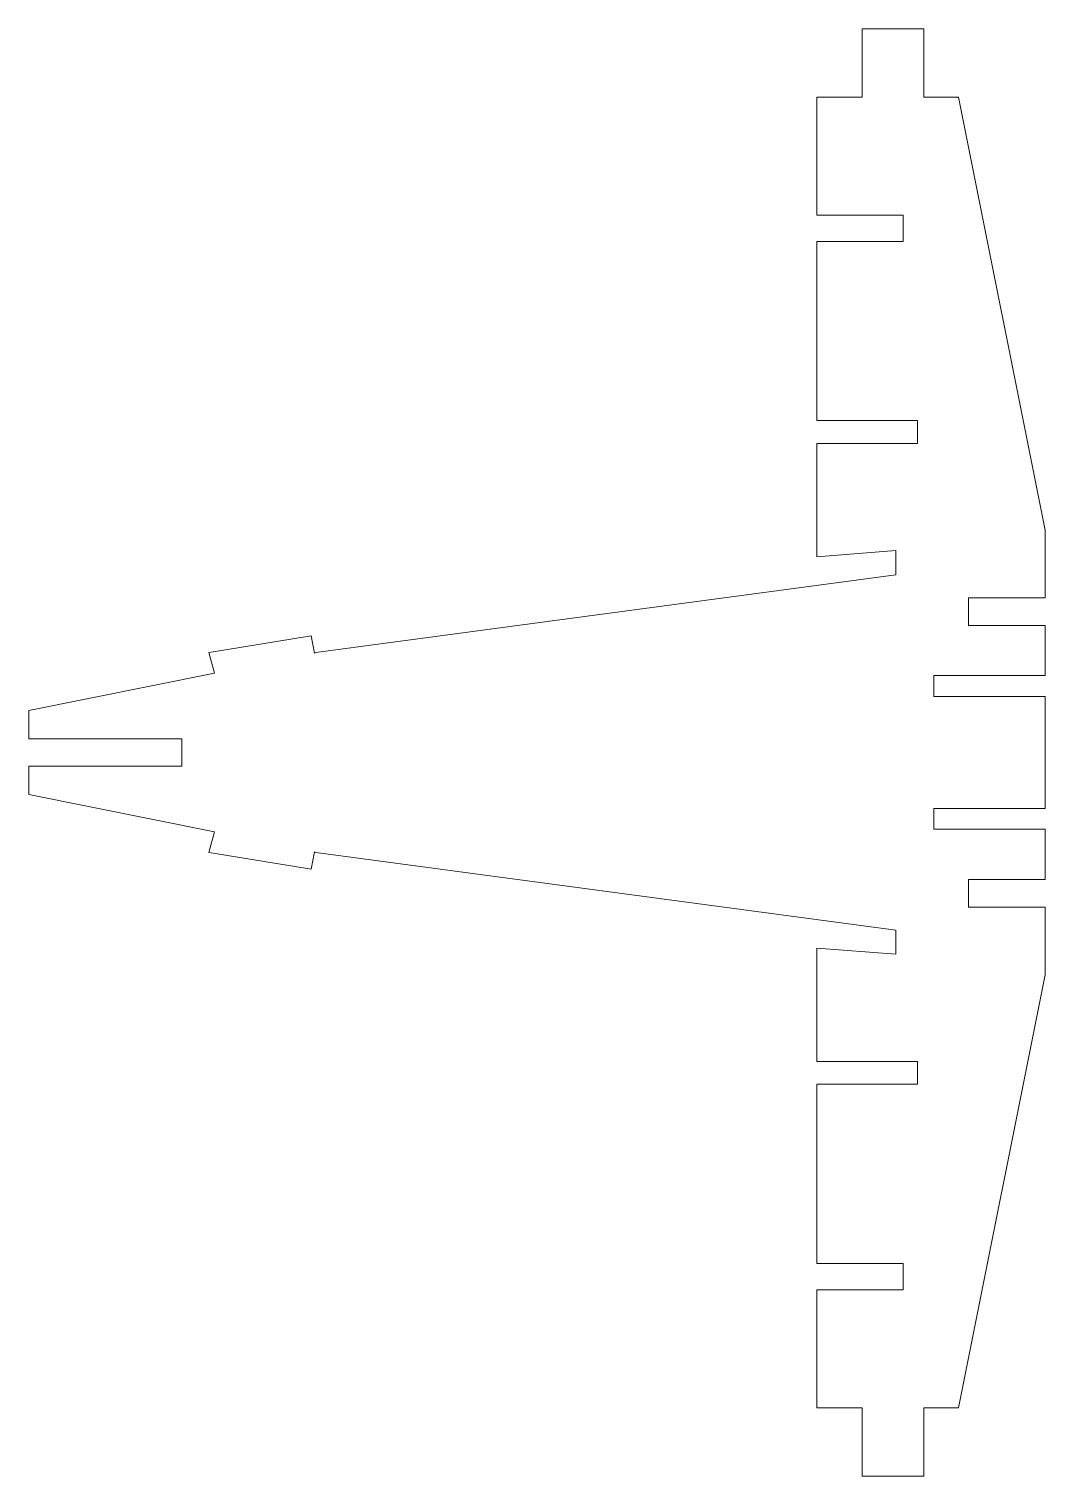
# Model space of a CAD drawing. Header units: centimetres. Extents: x -76 to 58, y -95 to 97.
import ezdxf

# ---------------------------------------------------------------- set-up
doc = ezdxf.new("R2010")
doc.units = ezdxf.units.CM
doc.header["$MEASUREMENT"] = 0
doc.layers.add('Capa 1', color=7, linetype='Continuous')

msp = doc.modelspace()

# ---------------------------------------------------------------- linework, layer by layer
at = {"layer": 'Capa 1', "lineweight": 20}
for points, knots in [([(-52.55, 14.14), (-52.55, 14.14), (-39.03, 16.36), (-39.03, 16.36), (-39.03, 16.36), (-39.03, 16.36), (-38.56, 14.04), (-38.56, 14.04), (-38.56, 14.04), (-38.56, 14.04), (-38.41, 14.14), (-38.41, 14.14), (-38.41, 14.14), (-38.41, 14.14), (38.61, 24.46), (38.61, 24.46), (38.61, 24.46), (38.61, 24.46), (38.61, 27.66), (38.61, 27.66), (38.61, 27.66), (38.61, 27.66), (28.12, 26.86), (28.12, 26.86), (28.12, 26.86), (28.12, 26.86), (28.12, 41.89), (28.12, 41.89), (28.12, 41.89), (28.12, 41.89), (41.46, 41.89), (41.46, 41.89), (41.46, 41.89), (41.46, 41.89), (41.46, 44.91), (41.46, 44.91), (41.46, 44.91), (41.46, 44.91), (28.12, 44.91), (28.12, 44.91), (28.12, 44.91), (28.12, 44.91), (28.12, 68.7), (28.12, 68.7), (28.12, 68.7), (28.12, 68.7), (39.55, 68.7), (39.55, 68.7), (39.55, 68.7), (39.55, 68.7), (39.55, 72.17), (39.55, 72.17), (39.55, 72.17), (39.55, 72.17), (28.12, 72.17), (28.12, 72.17), (28.12, 72.17), (28.12, 72.17), (28.12, 87.82), (28.12, 87.82), (28.12, 87.82), (28.12, 87.82), (34.12, 87.82), (34.12, 87.82), (34.12, 87.82), (34.12, 87.82), (34.12, 96.89), (34.12, 96.89), (34.12, 96.89), (34.12, 96.89), (42.3, 96.89), (42.3, 96.89), (42.3, 96.89), (42.3, 96.89), (42.3, 87.82), (42.3, 87.82), (42.3, 87.82), (42.3, 87.82), (46.93, 87.82), (46.93, 87.82), (46.93, 87.82), (46.93, 87.82), (58.4, 30.37), (58.4, 30.37), (58.4, 30.37), (58.4, 30.37), (58.4, 21.39), (58.4, 21.39), (58.4, 21.39), (58.4, 21.39), (48.26, 21.39), (48.26, 21.39), (48.26, 21.39), (48.26, 21.39), (48.26, 17.74), (48.26, 17.74), (48.26, 17.74), (48.26, 17.74), (58.4, 17.74), (58.4, 17.74), (58.4, 17.74), (58.4, 17.74), (58.4, 11.07), (58.4, 11.07), (58.4, 11.07), (58.4, 11.07), (43.64, 11.07), (43.64, 11.07), (43.64, 11.07), (43.64, 11.07), (43.64, 8.32), (43.64, 8.32), (43.64, 8.32), (43.64, 8.32), (58.4, 8.32), (58.4, 8.32)], [0, 0, 0, 0, 0.033333, 0.033333, 0.033333, 0.033333, 0.066667, 0.066667, 0.066667, 0.066667, 0.1, 0.1, 0.1, 0.1, 0.133333, 0.133333, 0.133333, 0.133333, 0.166667, 0.166667, 0.166667, 0.166667, 0.2, 0.2, 0.2, 0.2, 0.233333, 0.233333, 0.233333, 0.233333, 0.266667, 0.266667, 0.266667, 0.266667, 0.3, 0.3, 0.3, 0.3, 0.333333, 0.333333, 0.333333, 0.333333, 0.366667, 0.366667, 0.366667, 0.366667, 0.4, 0.4, 0.4, 0.4, 0.433333, 0.433333, 0.433333, 0.433333, 0.466667, 0.466667, 0.466667, 0.466667, 0.5, 0.5, 0.5, 0.5, 0.533333, 0.533333, 0.533333, 0.533333, 0.566667, 0.566667, 0.566667, 0.566667, 0.6, 0.6, 0.6, 0.6, 0.633333, 0.633333, 0.633333, 0.633333, 0.666667, 0.666667, 0.666667, 0.666667, 0.7, 0.7, 0.7, 0.7, 0.733333, 0.733333, 0.733333, 0.733333, 0.766667, 0.766667, 0.766667, 0.766667, 0.8, 0.8, 0.8, 0.8, 0.833333, 0.833333, 0.833333, 0.833333, 0.866667, 0.866667, 0.866667, 0.866667, 0.9, 0.9, 0.9, 0.9, 0.933333, 0.933333, 0.933333, 0.933333, 1, 1, 1, 1]), ([(-56.19, 2.67), (-56.19, 2.67), (-76.47, 2.67), (-76.47, 2.67), (-76.47, 2.67), (-76.47, 2.67), (-76.47, 6.46), (-76.47, 6.46), (-76.47, 6.46), (-76.47, 6.46), (-51.83, 11.38), (-51.83, 11.38), (-51.83, 11.38), (-51.83, 11.38), (-52.57, 14.13), (-52.57, 14.13), (-52.57, 14.13), (-52.57, 14.13), (-52.55, 14.14), (-52.55, 14.14)], [0, 0, 0, 0, 0.166667, 0.166667, 0.166667, 0.166667, 0.333333, 0.333333, 0.333333, 0.333333, 0.5, 0.5, 0.5, 0.5, 0.666667, 0.666667, 0.666667, 0.666667, 1, 1, 1, 1]), ([(-56.19, -0.92), (-56.19, -0.92), (-76.47, -0.92), (-76.47, -0.92), (-76.47, -0.92), (-76.47, -0.92), (-76.47, -4.71), (-76.47, -4.71), (-76.47, -4.71), (-76.47, -4.71), (-51.83, -9.64), (-51.83, -9.64), (-51.83, -9.64), (-51.83, -9.64), (-52.57, -12.39), (-52.57, -12.39), (-52.57, -12.39), (-52.57, -12.39), (-52.55, -12.39), (-52.55, -12.39)], [0, 0, 0, 0, 0.166667, 0.166667, 0.166667, 0.166667, 0.333333, 0.333333, 0.333333, 0.333333, 0.5, 0.5, 0.5, 0.5, 0.666667, 0.666667, 0.666667, 0.666667, 1, 1, 1, 1]), ([(-52.55, -12.39), (-52.55, -12.39), (-39.03, -14.62), (-39.03, -14.62), (-39.03, -14.62), (-39.03, -14.62), (-38.56, -12.29), (-38.56, -12.29), (-38.56, -12.29), (-38.56, -12.29), (-38.41, -12.39), (-38.41, -12.39), (-38.41, -12.39), (-38.41, -12.39), (38.61, -22.71), (38.61, -22.71), (38.61, -22.71), (38.61, -22.71), (38.61, -25.91), (38.61, -25.91), (38.61, -25.91), (38.61, -25.91), (28.12, -25.11), (28.12, -25.11), (28.12, -25.11), (28.12, -25.11), (28.12, -40.14), (28.12, -40.14), (28.12, -40.14), (28.12, -40.14), (41.46, -40.14), (41.46, -40.14), (41.46, -40.14), (41.46, -40.14), (41.46, -43.16), (41.46, -43.16), (41.46, -43.16), (41.46, -43.16), (28.12, -43.16), (28.12, -43.16), (28.12, -43.16), (28.12, -43.16), (28.12, -66.95), (28.12, -66.95), (28.12, -66.95), (28.12, -66.95), (39.55, -66.95), (39.55, -66.95), (39.55, -66.95), (39.55, -66.95), (39.55, -70.42), (39.55, -70.42), (39.55, -70.42), (39.55, -70.42), (28.12, -70.42), (28.12, -70.42), (28.12, -70.42), (28.12, -70.42), (28.12, -86.07), (28.12, -86.07), (28.12, -86.07), (28.12, -86.07), (34.12, -86.07), (34.12, -86.07), (34.12, -86.07), (34.12, -86.07), (34.12, -95.15), (34.12, -95.15), (34.12, -95.15), (34.12, -95.15), (42.3, -95.15), (42.3, -95.15), (42.3, -95.15), (42.3, -95.15), (42.3, -86.07), (42.3, -86.07), (42.3, -86.07), (42.3, -86.07), (46.93, -86.07), (46.93, -86.07), (46.93, -86.07), (46.93, -86.07), (58.4, -28.62), (58.4, -28.62), (58.4, -28.62), (58.4, -28.62), (58.4, -19.64), (58.4, -19.64), (58.4, -19.64), (58.4, -19.64), (48.26, -19.64), (48.26, -19.64), (48.26, -19.64), (48.26, -19.64), (48.26, -15.99), (48.26, -15.99), (48.26, -15.99), (48.26, -15.99), (58.4, -15.99), (58.4, -15.99), (58.4, -15.99), (58.4, -15.99), (58.4, -9.32), (58.4, -9.32), (58.4, -9.32), (58.4, -9.32), (43.64, -9.32), (43.64, -9.32), (43.64, -9.32), (43.64, -9.32), (43.64, -6.57), (43.64, -6.57), (43.64, -6.57), (43.64, -6.57), (58.4, -6.57), (58.4, -6.57)], [0, 0, 0, 0, 0.033333, 0.033333, 0.033333, 0.033333, 0.066667, 0.066667, 0.066667, 0.066667, 0.1, 0.1, 0.1, 0.1, 0.133333, 0.133333, 0.133333, 0.133333, 0.166667, 0.166667, 0.166667, 0.166667, 0.2, 0.2, 0.2, 0.2, 0.233333, 0.233333, 0.233333, 0.233333, 0.266667, 0.266667, 0.266667, 0.266667, 0.3, 0.3, 0.3, 0.3, 0.333333, 0.333333, 0.333333, 0.333333, 0.366667, 0.366667, 0.366667, 0.366667, 0.4, 0.4, 0.4, 0.4, 0.433333, 0.433333, 0.433333, 0.433333, 0.466667, 0.466667, 0.466667, 0.466667, 0.5, 0.5, 0.5, 0.5, 0.533333, 0.533333, 0.533333, 0.533333, 0.566667, 0.566667, 0.566667, 0.566667, 0.6, 0.6, 0.6, 0.6, 0.633333, 0.633333, 0.633333, 0.633333, 0.666667, 0.666667, 0.666667, 0.666667, 0.7, 0.7, 0.7, 0.7, 0.733333, 0.733333, 0.733333, 0.733333, 0.766667, 0.766667, 0.766667, 0.766667, 0.8, 0.8, 0.8, 0.8, 0.833333, 0.833333, 0.833333, 0.833333, 0.866667, 0.866667, 0.866667, 0.866667, 0.9, 0.9, 0.9, 0.9, 0.933333, 0.933333, 0.933333, 0.933333, 1, 1, 1, 1])]:
    msp.add_open_spline(points, degree=3, knots=knots, dxfattribs=at)
for points in [[(58.4, 8.32), (58.4, 8.32), (58.4, -6.57), (58.4, -6.57)], [(-56.19, 2.67), (-56.19, 2.67), (-56.19, -0.92), (-56.19, -0.92)]]:
    msp.add_open_spline(points, degree=3, dxfattribs=at)

doc.saveas('drawing.dxf')
